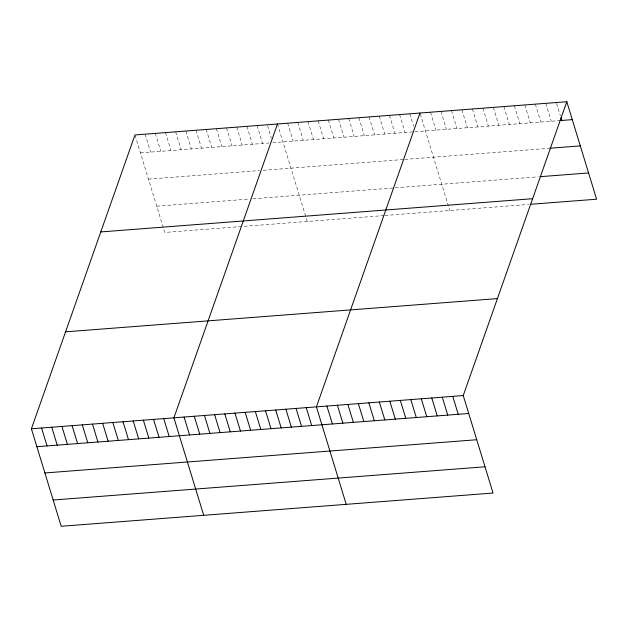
<?xml version="1.0" encoding="UTF-8"?>
<svg xmlns="http://www.w3.org/2000/svg" width="628" height="628" viewBox="0 0 628 628"><rect width="100%" height="100%" fill="white"/><g stroke="black" fill="none" stroke-linecap="round" stroke-linejoin="round"><path stroke-width="0.47" stroke-dasharray="3.14 2.35" d="M140.437 152.871L269.059 142.98M272.764 142.689L558.928 120.67M148.459 179.129L259.505 170.588M263.211 170.298L402.94 159.551M404.793 159.402L548.841 148.318M156.733 206.18L248.343 199.131M252.966 198.778L538.039 176.837M384.069 215.561L164.756 232.431L135.232 135.852M384.995 215.49L528.909 204.414M556.589 103.432L560.419 115.976M545.826 103.345L551.298 121.259M535.339 104.154L540.81 122.068M524.851 104.962L530.322 122.876M514.363 105.763L519.835 123.685M503.876 106.572L509.347 124.485M493.388 107.38L498.86 125.294M482.901 108.189L488.372 126.102M472.413 108.997L477.884 126.911M461.925 109.798L467.397 127.719M451.438 110.607L456.909 128.52M440.95 111.415L446.422 129.329M430.463 112.224L435.934 130.137M420.25 113.927L449.774 210.506M409.794 113.809L413.624 126.354M399.612 114.594L405.091 132.508M389.439 115.379L394.91 133.293M379.257 116.164L384.736 134.078M369.076 116.949L374.555 134.863M358.894 117.726L364.373 135.64M348.721 118.511L354.192 136.425M338.539 119.296L344.018 137.21M328.358 120.081L333.837 137.995M318.184 120.859L323.656 138.772M308.003 121.644L313.482 139.557M297.821 122.429L303.3 140.342M287.648 123.214L293.119 141.127M277.466 123.999L307.265 221.472M267.559 125.671L271.39 138.215M257.103 125.561L262.583 143.474M246.93 126.346L252.401 144.259M236.748 127.131L242.227 145.044M226.567 127.908L232.046 145.822M216.393 128.693L221.865 146.607M206.212 129.478L211.691 147.392M196.03 130.263L201.51 148.177M185.849 131.04L191.328 148.962M175.675 131.825L181.147 149.739M165.494 132.61L170.973 150.524M155.312 133.395L160.792 151.309M145.139 134.18L150.61 152.094"/><path stroke-width="0.94" d="M566.801 101.728L463.244 395.569L493.043 493.043L61.199 526.272L31.4 428.791L134.957 134.957L566.801 101.728L596.6 199.209L530.817 204.265M277.466 123.999L173.909 417.832L203.708 515.305M419.975 113.032L316.418 406.865L346.216 504.339M559.886 120.6L572.273 119.65M549.79 148.247L580.303 145.9M539.947 176.696L588.569 172.951M100.786 231.928L532.623 198.699M65.571 331.827L497.415 298.598M31.4 428.791L463.244 395.569M36.879 446.712L468.724 413.483M44.902 472.963L476.746 439.733M53.176 500.014L485.02 466.785M560.969 117.766L561.785 120.45M452.757 396.37L458.236 414.284M442.269 397.179L447.748 415.092M431.781 397.987L437.261 415.901M421.294 398.796L426.773 416.709M410.806 399.604L416.285 417.518M400.319 400.405L405.798 418.319M389.831 401.214L395.31 419.127M379.343 402.022L384.823 419.936M368.856 402.831L374.335 420.744M358.368 403.639L363.848 421.553M347.881 404.44L353.36 422.354M337.393 405.248L342.872 423.162M326.905 406.057L332.385 423.971M306.236 407.65L311.716 425.564M296.055 408.428L301.534 426.341M285.881 409.213L291.353 427.126M275.7 409.998L281.179 427.911M265.518 410.783L270.998 428.696M255.345 411.56L260.816 429.474M245.163 412.345L250.643 430.259M234.982 413.13L240.461 431.044M224.8 413.915L230.28 431.829M214.627 414.7L220.098 432.614M204.445 415.477L209.925 433.391M194.264 416.262L199.743 434.176M184.09 417.047L189.562 434.961M163.727 418.609L169.207 436.523M153.546 419.394L159.025 437.308M143.372 420.179L148.844 438.093M133.191 420.964L138.67 438.878M123.01 421.749L128.489 439.663M112.836 422.526L118.307 440.44M102.654 423.311L108.134 441.225M92.473 424.096L97.952 442.01M82.299 424.881L87.771 442.795M72.118 425.658L77.597 443.572M61.937 426.443L67.416 444.357M51.755 427.228L57.234 445.142M41.581 428.013L47.053 445.927"/></g></svg>
